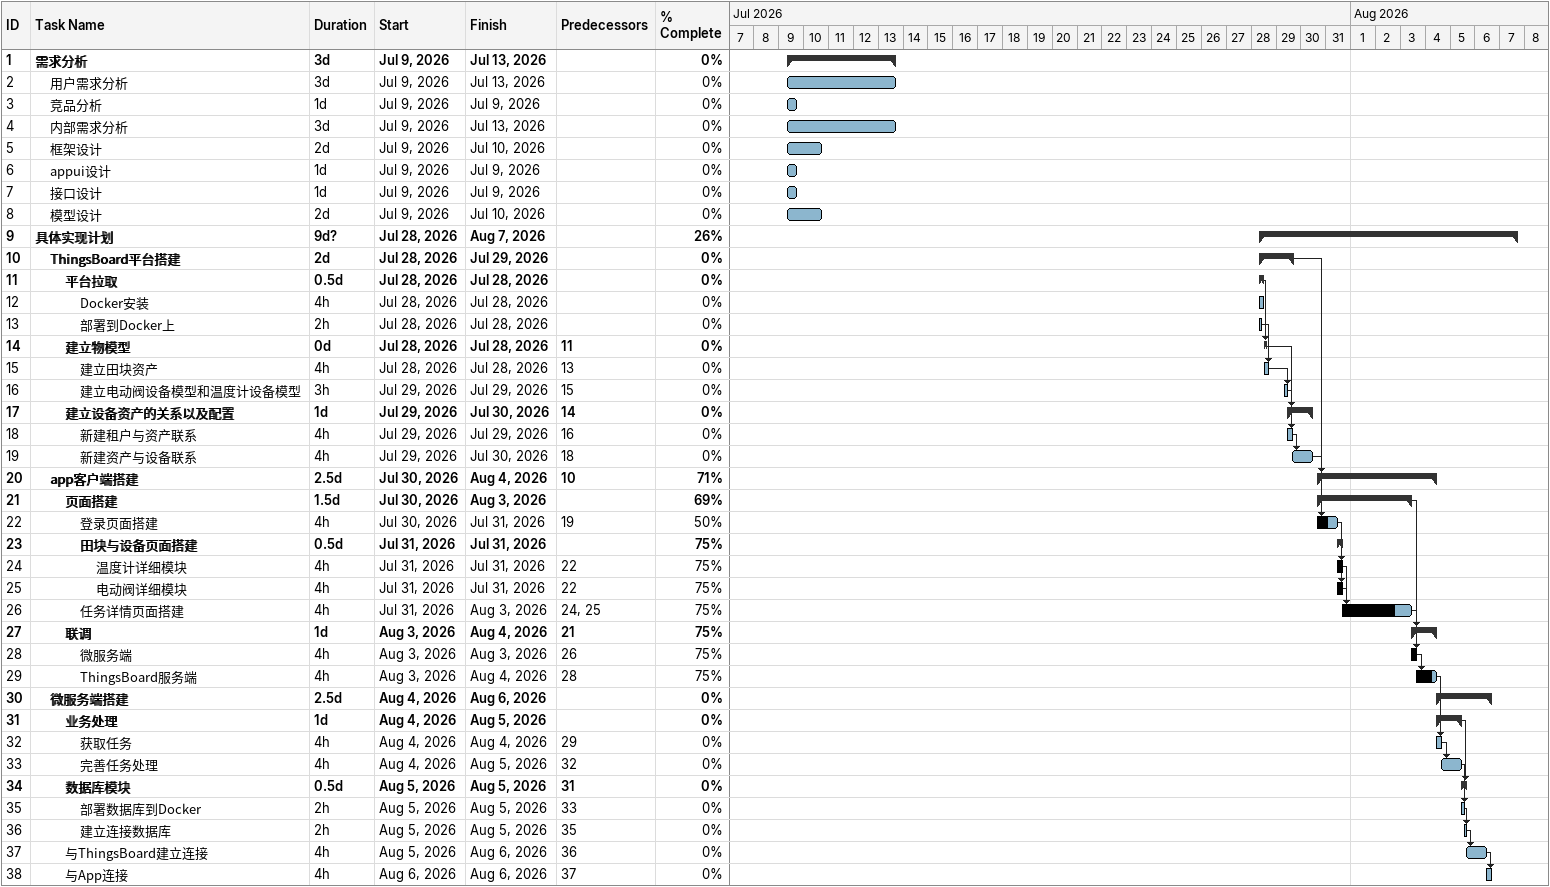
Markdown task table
| ID | Level | Task | Duration | Start | Finish | Predecessors | % complete |
|---|---|---|---|---|---|---|---|
| 1 | 1 | **需求分析** | 3d | 2026-07-09 | 2026-07-13 |  | 0 |
| 2 | 2 | 用户需求分析 | 3d | 2026-07-09 | 2026-07-13 |  | 0 |
| 3 | 2 | 竞品分析 | 1d | 2026-07-09 | 2026-07-09 |  | 0 |
| 4 | 2 | 内部需求分析 | 3d | 2026-07-09 | 2026-07-13 |  | 0 |
| 5 | 2 | 框架设计 | 2d | 2026-07-09 | 2026-07-10 |  | 0 |
| 6 | 2 | appui设计 | 1d | 2026-07-09 | 2026-07-09 |  | 0 |
| 7 | 2 | 接口设计 | 1d | 2026-07-09 | 2026-07-09 |  | 0 |
| 8 | 2 | 模型设计 | 2d | 2026-07-09 | 2026-07-10 |  | 0 |
| 9 | 1 | **具体实现计划** | 9d? | 2026-07-28 | 2026-08-07 |  | 26 |
| 10 | 2 | **ThingsBoard平台搭建** | 2d | 2026-07-28 | 2026-07-29 |  | 0 |
| 11 | 3 | **平台拉取** | 0.5d | 2026-07-28 | 2026-07-28 |  | 0 |
| 12 | 4 | Docker安装 | 4h | 2026-07-28 | 2026-07-28 |  | 0 |
| 13 | 4 | 部署到Docker上 | 2h | 2026-07-28 | 2026-07-28 |  | 0 |
| 14 | 3 | **建立物模型** | 0d | 2026-07-28 | 2026-07-28 | 11 | 0 |
| 15 | 4 | 建立田块资产 | 4h | 2026-07-28 | 2026-07-28 | 13 | 0 |
| 16 | 4 | 建立电动阀设备模型和温度计设备模型 | 3h | 2026-07-29 | 2026-07-29 | 15 | 0 |
| 17 | 3 | **建立设备资产的关系以及配置** | 1d | 2026-07-29 | 2026-07-30 | 14 | 0 |
| 18 | 4 | 新建租户与资产联系 | 4h | 2026-07-29 | 2026-07-29 | 16 | 0 |
| 19 | 4 | 新建资产与设备联系 | 4h | 2026-07-29 | 2026-07-30 | 18 | 0 |
| 20 | 2 | **app客户端搭建** | 2.5d | 2026-07-30 | 2026-08-04 | 10 | 71 |
| 21 | 3 | **页面搭建** | 1.5d | 2026-07-30 | 2026-08-03 |  | 69 |
| 22 | 4 | 登录页面搭建 | 4h | 2026-07-30 | 2026-07-31 | 19 | 50 |
| 23 | 4 | **田块与设备页面搭建** | 0.5d | 2026-07-31 | 2026-07-31 |  | 75 |
| 24 | 5 | 温度计详细模块 | 4h | 2026-07-31 | 2026-07-31 | 22 | 75 |
| 25 | 5 | 电动阀详细模块 | 4h | 2026-07-31 | 2026-07-31 | 22 | 75 |
| 26 | 4 | 任务详情页面搭建 | 4h | 2026-07-31 | 2026-08-03 | 24, 25 | 75 |
| 27 | 3 | **联调** | 1d | 2026-08-03 | 2026-08-04 | 21 | 75 |
| 28 | 4 | 微服务端 | 4h | 2026-08-03 | 2026-08-03 | 26 | 75 |
| 29 | 4 | ThingsBoard服务端 | 4h | 2026-08-03 | 2026-08-04 | 28 | 75 |
| 30 | 2 | **微服务端搭建** | 2.5d | 2026-08-04 | 2026-08-06 |  | 0 |
| 31 | 3 | **业务处理** | 1d | 2026-08-04 | 2026-08-05 |  | 0 |
| 32 | 4 | 获取任务 | 4h | 2026-08-04 | 2026-08-04 | 29 | 0 |
| 33 | 4 | 完善任务处理 | 4h | 2026-08-04 | 2026-08-05 | 32 | 0 |
| 34 | 3 | **数据库模块** | 0.5d | 2026-08-05 | 2026-08-05 | 31 | 0 |
| 35 | 4 | 部署数据库到Docker | 2h | 2026-08-05 | 2026-08-05 | 33 | 0 |
| 36 | 4 | 建立连接数据库 | 2h | 2026-08-05 | 2026-08-05 | 35 | 0 |
| 37 | 3 | 与ThingsBoard建立连接 | 4h | 2026-08-05 | 2026-08-06 | 36 | 0 |
| 38 | 3 | 与App连接 | 4h | 2026-08-06 | 2026-08-06 | 37 | 0 |
